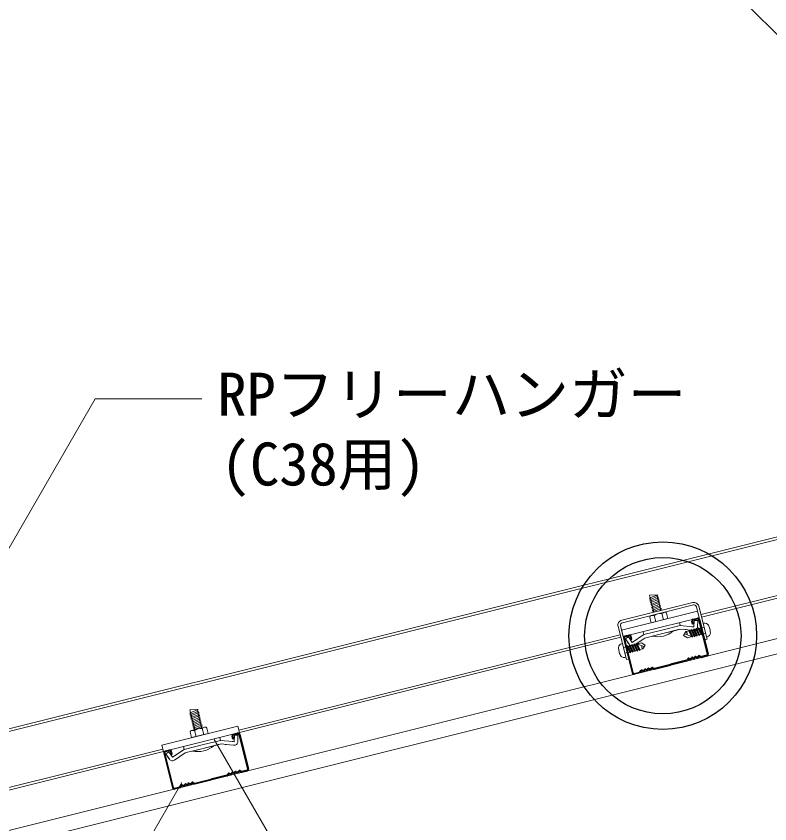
# Model space of a CAD drawing. Units: millimetres, scale not verified. Extents: x -2895 to 2955, y -2104 to 2057.
# Drawn here: x 574 to 1056, y 364 to 880 of the extents above; entities that cross this region are included whole.
import ezdxf
from ezdxf.enums import TextEntityAlignment as Align

# ---------------------------------------------------------------- set-up
doc = ezdxf.new("R2010")
doc.units = ezdxf.units.MM
doc.header["$LTSCALE"] = 15
for name, color, linetype, lineweight in [('3-2_野縁受け', 3, 'Continuous', 18), ('3-3_野縁', 2, 'Continuous', 25), ('3-6_文字', 7, 'Continuous', 18), ('3-7_ブレース', 6, 'Continuous', 35), ('3-8_パネル', 7, 'Continuous', 18), ('3-A_クリップ', 7, 'Continuous', 18), ('3-B_ビス', 7, 'Continuous', 18)]:
    doc.layers.add(name, color=color, linetype=linetype, lineweight=lineweight)
doc.styles.add('ＭＳ ゴシック', font='')
doc.styles.get('ＭＳ ゴシック').set_extended_font_data('MS Gothic')

msp = doc.modelspace()

# ---------------------------------------------------------------- linework, layer by layer
at = {"layer": '3-2_野縁受け'}
for p, q in [((520.73, 412.22), (1391.63, 629.94)), ((521.12, 410.67), (1392.02, 628.39)), ((1011.73, 497.45), (1254.01, 558.02)), ((1012.12, 495.9), (1254.4, 556.47)), ((716.17, 423.56), (960.06, 484.53)), ((716.55, 422.01), (960.45, 482.98)), ((529.56, 376.91), (667.69, 411.44)), ((529.95, 375.36), (668.08, 409.89))]:
    msp.add_line(p, q, dxfattribs=at)
at = {"layer": '3-3_野縁'}
for p, q in [((1006.38, 491.37), (1005.9, 493.31)), ((1006.87, 491.49), (1006.38, 493.43)), ((1006.87, 491.49), (1006.38, 491.37)), ((1006.63, 494.52), (1009.54, 495.25)), ((1006.75, 494.04), (1009.66, 494.77)), ((1015.83, 472.13), (1010.26, 494.4)), ((1010.75, 494.52), (1016.32, 472.25)), ((962.24, 482.4), (967.81, 460.13)), ((968.29, 460.25), (962.73, 482.52)), ((965.88, 484.34), (962.97, 483.61)), ((966, 483.85), (963.09, 483.13)), ((967.09, 481.55), (966.61, 483.49)), ((967.58, 481.67), (967.09, 483.61)), ((967.09, 481.55), (967.58, 481.67)), ((1010.51, 470.76), (1011.36, 470.24)), ((1010.51, 470.76), (1011.36, 470.24)), ((1010.76, 471.19), (1011.62, 470.67)), ((1011.62, 470.67), (1010.76, 471.19)), ((1015.48, 471.48), (1012, 470.61)), ((1015.48, 471.48), (1012, 470.61)), ((1012.12, 470.13), (1015.6, 471)), ((1012.12, 470.13), (1015.6, 471)), ((981.92, 463.1), (992.2, 465.66)), ((982.05, 462.61), (992.32, 465.18)), ((1002.47, 468.23), (992.2, 465.66)), ((1002.59, 467.75), (992.32, 465.18)), ((1003.29, 469.32), (1002.77, 468.46)), ((1003.72, 469.06), (1003.2, 468.2)), ((968.91, 459.84), (972.39, 460.71)), ((972.51, 460.23), (969.03, 459.36)), ((972.51, 460.23), (969.03, 459.36)), ((973.21, 461.8), (972.7, 460.94)), ((972.7, 460.94), (973.21, 461.8)), ((973.64, 461.54), (973.13, 460.68)), ((973.64, 461.54), (973.13, 460.68)), ((980.43, 463.24), (981.29, 462.72)), ((980.69, 463.67), (981.55, 463.15)), ((712.43, 417.88), (711.95, 419.82)), ((712.92, 418), (712.43, 419.95)), ((712.67, 421.04), (715.58, 421.76)), ((712.79, 420.55), (715.71, 421.28)), ((721.88, 398.64), (716.31, 420.92)), ((716.8, 421.04), (722.36, 398.77)), ((712.92, 418), (712.43, 417.88)), ((668.29, 408.91), (673.86, 386.64)), ((674.34, 386.76), (668.77, 409.03)), ((671.93, 410.85), (669.02, 410.12)), ((672.05, 410.36), (669.14, 409.64)), ((673.14, 408.06), (672.65, 410)), ((673.62, 408.18), (673.14, 410.12)), ((673.14, 408.06), (673.62, 408.18)), ((721.53, 398), (718.05, 397.13)), ((721.53, 398), (718.05, 397.13)), ((708.51, 394.74), (698.24, 392.17)), ((708.63, 394.26), (698.36, 391.69)), ((709.33, 395.83), (708.82, 394.97)), ((709.76, 395.57), (709.25, 394.71)), ((716.55, 397.27), (717.41, 396.75)), ((716.55, 397.27), (717.41, 396.75)), ((716.81, 397.7), (717.67, 397.18)), ((717.67, 397.18), (716.81, 397.7)), ((718.17, 396.64), (721.65, 397.51)), ((718.17, 396.64), (721.65, 397.51)), ((679.26, 388.31), (678.74, 387.45)), ((678.74, 387.45), (679.26, 388.31)), ((679.69, 388.05), (679.17, 387.19)), ((679.69, 388.05), (679.17, 387.19)), ((686.48, 389.75), (687.34, 389.23)), ((686.74, 390.18), (687.59, 389.66)), ((687.97, 389.61), (698.24, 392.17)), ((688.09, 389.12), (698.36, 391.69)), ((674.96, 386.35), (678.44, 387.22)), ((674.96, 386.35), (678.44, 387.22)), ((678.56, 386.74), (675.08, 385.87)), ((678.56, 386.74), (675.08, 385.87))]:
    msp.add_line(p, q, dxfattribs=at)
for centre, radius, start, end in [((1006.87, 493.55), 1, 104.0332, 194.0332), ((1006.87, 493.55), 0.5, 104.0332, 194.0332), ((1009.78, 494.28), 1, 14.0332, 104.0332), ((1009.78, 494.28), 0.5, 14.0332, 104.0332), ((963.21, 482.64), 1, 104.0392, 194.0392), ((963.21, 482.64), 0.5, 104.0392, 194.0392), ((966.12, 483.37), 1, 14.0392, 104.0392), ((966.12, 483.37), 0.5, 14.0392, 104.0392), ((1006.93, 470.64), 0.75, 230.9061, 337.1664), ((1008.08, 470.15), 0.5, 60.4334, 157.1664), ((1008.98, 471.73), 1.81, 240.4334, 327.6391), ((1008.98, 471.73), 1.31, 240.4334, 327.6391), ((1010.51, 470.76), 0.5, 59.0362, 147.6391), ((1011.88, 471.1), 1, 239.0363, 284.0362), ((1011.88, 471.1), 1, 239.0362, 284.0362), ((1011.88, 471.1), 0.5, 239.0363, 284.0362), ((1011.88, 471.1), 0.5, 239.0362, 284.0362), ((1015.36, 471.97), 0.5, 284.0362, 16.5602), ((1015.36, 471.97), 1, 284.0362, 16.5602), ((1002.34, 468.72), 0.5, 284.0362, 329.0362), ((1002.34, 468.72), 1, 284.0362, 329.0362), ((1003.72, 469.06), 0.5, 60.4334, 149.0363), ((1004.61, 470.64), 1.81, 240.4334, 327.6391), ((1004.61, 470.64), 1.31, 240.4334, 327.6391), ((1006.14, 469.66), 0.5, 50.9061, 157.1664), ((1006.14, 469.66), 0.5, 50.9061, 147.6391), ((1006.93, 470.64), 1.25, 230.9061, 337.1664), ((968.79, 460.33), 1, 191.5122, 284.0362), ((968.79, 460.33), 0.5, 191.5122, 284.0362), ((972.27, 461.2), 0.5, 284.0362, 329.0362), ((972.27, 461.2), 0.5, 284.0362, 329.0362), ((972.27, 461.2), 1, 284.0362, 329.0362), ((972.27, 461.2), 1, 284.0362, 329.0362), ((973.64, 461.54), 0.5, 60.4334, 149.0362), ((974.53, 463.12), 1.81, 240.4334, 327.6391), ((974.53, 463.12), 1.31, 240.4334, 327.6391), ((976.07, 462.15), 0.5, 50.9061, 147.6391), ((976.85, 463.12), 1.25, 230.9061, 337.1663), ((976.85, 463.12), 0.75, 230.9061, 337.1663), ((978.01, 462.63), 0.5, 60.4334, 157.1663), ((978.01, 462.63), 0.5, 50.9061, 157.1663), ((978.9, 464.21), 1.81, 240.4334, 327.6391), ((978.9, 464.21), 1.31, 240.4334, 327.6391), ((980.43, 463.24), 0.5, 59.0362, 147.6391), ((981.8, 463.58), 1, 239.0362, 284.0362), ((981.8, 463.58), 0.5, 239.0362, 284.0362), ((712.92, 420.07), 1, 104.0332, 194.0332), ((712.92, 420.07), 0.5, 104.0332, 194.0332), ((715.83, 420.79), 1, 14.0332, 104.0332), ((715.83, 420.79), 0.5, 14.0332, 104.0332), ((669.26, 409.15), 1, 104.0392, 194.0392), ((669.26, 409.15), 0.5, 104.0392, 194.0392), ((672.17, 409.88), 1, 14.0392, 104.0392), ((672.17, 409.88), 0.5, 14.0392, 104.0392), ((721.4, 398.48), 0.5, 284.0362, 16.5602), ((721.4, 398.48), 0.5, 284.0362, 16.5602), ((721.4, 398.48), 1, 284.0362, 16.5602), ((721.4, 398.48), 1, 284.0362, 16.5602), ((708.39, 395.23), 0.5, 284.0362, 329.0362), ((708.39, 395.23), 1, 284.0362, 329.0362), ((709.76, 395.57), 0.5, 60.4334, 149.0363), ((710.66, 397.15), 1.81, 240.4334, 327.6391), ((710.66, 397.15), 1.31, 240.4334, 327.6391), ((712.19, 396.18), 0.5, 50.9061, 157.1664), ((712.19, 396.18), 0.5, 50.9061, 147.6391), ((712.98, 397.15), 1.25, 230.9061, 337.1664), ((712.98, 397.15), 0.75, 230.9061, 337.1664), ((714.13, 396.66), 0.5, 60.4334, 157.1664), ((715.02, 398.24), 1.81, 240.4334, 327.6391), ((715.02, 398.24), 1.31, 240.4334, 327.6391), ((716.55, 397.27), 0.5, 59.0362, 147.6391), ((717.93, 397.61), 1, 239.0363, 284.0362), ((717.93, 397.61), 1, 239.0362, 284.0362), ((717.93, 397.61), 0.5, 239.0363, 284.0362), ((717.93, 397.61), 0.5, 239.0362, 284.0362), ((679.69, 388.05), 0.5, 60.4334, 149.0362), ((680.58, 389.63), 1.81, 240.4334, 327.6391), ((680.58, 389.63), 1.31, 240.4334, 327.6391), ((682.11, 388.66), 0.5, 50.9061, 147.6391), ((682.9, 389.63), 1.25, 230.9061, 337.1663), ((682.9, 389.63), 0.75, 230.9061, 337.1663), ((684.05, 389.14), 0.5, 60.4334, 157.1663), ((684.05, 389.14), 0.5, 50.9061, 157.1663), ((684.95, 390.72), 1.81, 240.4334, 327.6391), ((684.95, 390.72), 1.31, 240.4334, 327.6391), ((686.48, 389.75), 0.5, 59.0362, 147.6391), ((687.85, 390.09), 1, 239.0362, 284.0362), ((687.85, 390.09), 0.5, 239.0362, 284.0362), ((674.84, 386.84), 1, 191.5122, 284.0362), ((674.84, 386.84), 1, 191.5122, 284.0362), ((674.84, 386.84), 0.5, 191.5122, 284.0362), ((674.84, 386.84), 0.5, 191.5122, 284.0362), ((678.32, 387.71), 0.5, 284.0362, 329.0362), ((678.32, 387.71), 0.5, 284.0362, 329.0362), ((678.32, 387.71), 1, 284.0362, 329.0362), ((678.32, 387.71), 1, 284.0362, 329.0362)]:
    msp.add_arc(centre, radius, start, end, dxfattribs=at)
at = {"layer": '3-6_文字'}
for p, q in [((700.5, 417.53), (765.85, 304.34)), ((679.66, 389.99), (587.23, 229.29))]:
    msp.add_line(p, q, dxfattribs=at)
msp.add_lwpolyline([(508.69, 435.46), (624.42, 635.59), (692.6, 635.59)], dxfattribs=at)
at = {"layer": '3-6_文字', "color": 2, "lineweight": 25}
for radius in [60, 50]:
    msp.add_circle((987.3, 483.99), radius, dxfattribs=at)
at = {"layer": '3-7_ブレース'}
msp.add_line((690.57, 1238.29), (1317.46, 611.4), dxfattribs=at)
at = {"layer": '3-8_パネル'}
for p, q in [((257.29, 281.42), (2617.87, 871.57)), ((259.59, 272.2), (2620.17, 862.35))]:
    msp.add_line(p, q, dxfattribs=at)
at = {"layer": '3-A_クリップ'}
for p, q in [((984.43, 509.21), (978.81, 506.94)), ((978.81, 506.94), (979.64, 506.74)), ((984.19, 510.18), (978.83, 509.98)), ((984.67, 508.24), (979.06, 505.97)), ((984.92, 507.27), (979.3, 505)), ((985.95, 500.05), (983.42, 510.15)), ((984.43, 509.21), (983.61, 509.41)), ((984.67, 508.24), (983.85, 508.44)), ((984.92, 507.27), (984.09, 507.47)), ((985.16, 506.3), (984.33, 506.5)), ((1006.44, 505.18), (961.03, 493.83)), ((1006.83, 503.63), (961.42, 492.27)), ((979.06, 505.97), (979.88, 505.77)), ((979.3, 505), (980.12, 504.8)), ((985.16, 506.3), (979.54, 504.03)), ((979.54, 504.03), (980.37, 503.83)), ((985.4, 505.33), (979.78, 503.06)), ((979.78, 503.06), (980.61, 502.86)), ((985.64, 504.36), (980.03, 502.09)), ((980.03, 502.09), (980.85, 501.89)), ((985.89, 503.39), (980.27, 501.12)), ((986.13, 502.42), (980.51, 500.15)), ((986.37, 501.45), (980.75, 499.18)), ((985.4, 505.33), (984.58, 505.53)), ((985.64, 504.36), (984.82, 504.56)), ((985.89, 503.39), (985.06, 503.59)), ((986.13, 502.42), (985.31, 502.62)), ((986.37, 501.45), (985.55, 501.65)), ((1008.77, 502.46), (1014.05, 481.31)), ((1010.32, 502.85), (1015.61, 481.7)), ((960.99, 487.53), (1009.5, 499.65)), ((979.51, 496.62), (979.11, 496.28)), ((979.51, 496.62), (979.11, 496.28)), ((979.79, 496.87), (988.52, 499.05)), ((980.16, 496.87), (981.85, 496.86)), ((980.16, 496.87), (981.85, 496.86)), ((980.27, 501.12), (981.09, 500.92)), ((980.51, 500.15), (981.34, 499.95)), ((980.75, 499.18), (981.58, 498.98)), ((981.85, 496.86), (981.85, 496.85)), ((981.85, 496.85), (982.82, 492.98)), ((986.61, 500.48), (984.93, 499.8)), ((986.61, 500.48), (985.79, 500.68)), ((986.4, 498.12), (986.7, 498.08)), ((986.4, 498.12), (986.7, 498.08)), ((988.2, 498.88), (986.7, 498.08)), ((988.2, 498.88), (986.7, 498.08)), ((986.7, 498.08), (987.67, 494.2)), ((988.88, 498.97), (989.38, 498.86)), ((988.88, 498.97), (989.38, 498.86)), ((989.73, 498.32), (990.58, 494.93)), ((962.03, 483.36), (1010.54, 495.48)), ((979.06, 495.65), (979.91, 492.26)), ((979.91, 492.26), (990.58, 494.93)), ((997.94, 492.33), (998.39, 490.5)), ((1007.23, 489.57), (1007.3, 493.77)), ((1007.3, 493.77), (1009.6, 493.73)), ((1009.53, 489.64), (1009.6, 493.73)), ((958.7, 489.95), (963.99, 468.8)), ((960.26, 490.33), (965.54, 469.18)), ((960.99, 487.53), (962.03, 483.36)), ((974.65, 486.51), (975.11, 484.68)), ((975.11, 484.68), (986.75, 487.59)), ((994.09, 487.05), (980.51, 483.66)), ((998.38, 490.49), (986.75, 487.59)), ((998.38, 490.49), (986.75, 487.59)), ((998.38, 490.49), (986.75, 487.59)), ((987.3, 485.36), (998.18, 488.07)), ((987.3, 485.36), (996.74, 487.71)), ((987.3, 485.36), (996.17, 487.57)), ((996.51, 487.66), (998.18, 488.07)), ((996.98, 487.78), (998.84, 488.24)), ((998.38, 490.49), (1006.21, 489.68)), ((1002.27, 487.88), (998.84, 488.24)), ((1006.99, 487.39), (1001.49, 487.96)), ((1005.9, 489.71), (1007.23, 489.57)), ((965.39, 483.17), (963.48, 481.89)), ((965.39, 483.17), (963.48, 481.89)), ((965.77, 478.5), (963.48, 481.89)), ((965.43, 478.99), (963.48, 481.89)), ((967.74, 479.7), (965.39, 483.17)), ((967.74, 479.7), (965.39, 483.17)), ((975.11, 484.68), (967.74, 479.7)), ((968.98, 477.89), (975.77, 482.47)), ((976.42, 482.64), (975.77, 482.47)), ((987.3, 485.36), (976.42, 482.64)), ((1014.05, 481.31), (1015.61, 481.7)), ((963.99, 468.8), (965.54, 469.18)), ((690.48, 435.73), (684.86, 433.45)), ((688.02, 423.92), (684.88, 436.49)), ((690.72, 434.76), (685.1, 432.48)), ((692.38, 425.01), (689.47, 436.67)), ((690.48, 435.73), (689.65, 435.93)), ((690.72, 434.76), (689.9, 434.96)), ((684.86, 433.45), (685.68, 433.25)), ((685.1, 432.48), (685.93, 432.28)), ((690.96, 433.79), (685.35, 431.51)), ((685.35, 431.51), (686.17, 431.31)), ((691.2, 432.82), (685.59, 430.54)), ((685.59, 430.54), (686.41, 430.34)), ((691.45, 431.85), (685.83, 429.57)), ((685.83, 429.57), (686.65, 429.37)), ((691.69, 430.87), (686.07, 428.6)), ((691.93, 429.9), (686.32, 427.63)), ((692.18, 428.93), (686.56, 426.66)), ((690.96, 433.79), (690.14, 433.99)), ((691.2, 432.82), (690.38, 433.02)), ((691.45, 431.85), (690.62, 432.05)), ((691.69, 430.87), (690.87, 431.08)), ((691.93, 429.9), (691.11, 430.11)), ((692.18, 428.93), (691.35, 429.14)), ((667.04, 414.04), (715.52, 426.16)), ((685.83, 423.38), (694.56, 425.56)), ((686.07, 428.6), (686.9, 428.4)), ((686.32, 427.63), (687.14, 427.43)), ((686.56, 426.66), (687.38, 426.46)), ((692.42, 427.96), (686.8, 425.69)), ((686.8, 425.69), (687.62, 425.49)), ((692.9, 426.02), (687.22, 423.72)), ((692.42, 427.96), (691.59, 428.17)), ((692.66, 426.99), (691.84, 427.2)), ((692.9, 426.02), (692.08, 426.23)), ((692.45, 424.63), (692.74, 424.6)), ((692.45, 424.63), (692.74, 424.6)), ((694.24, 425.39), (692.74, 424.6)), ((694.24, 425.39), (692.74, 424.6)), ((692.74, 424.6), (693.72, 420.71)), ((694.92, 425.48), (695.43, 425.37)), ((694.92, 425.48), (695.43, 425.37)), ((695.78, 424.83), (696.63, 421.44)), ((715.52, 426.16), (716.56, 421.99)), ((668.08, 409.87), (716.56, 421.99)), ((685.11, 422.16), (685.95, 418.77)), ((685.55, 423.14), (685.15, 422.79)), ((685.55, 423.14), (685.15, 422.79)), ((685.95, 418.77), (696.63, 421.44)), ((686.2, 423.38), (687.9, 423.38)), ((686.2, 423.38), (687.9, 423.38)), ((687.9, 423.38), (687.9, 423.36)), ((687.9, 423.36), (688.87, 419.5)), ((703.98, 418.84), (704.44, 417.01)), ((713.28, 416.08), (713.35, 420.28)), ((713.35, 420.28), (715.65, 420.24)), ((715.58, 416.15), (715.65, 420.24)), ((667.04, 414.04), (668.08, 409.87)), ((681.16, 411.19), (692.79, 414.1)), ((700.14, 413.56), (686.56, 410.17)), ((704.43, 417.01), (692.79, 414.1)), ((704.43, 417.01), (692.79, 414.1)), ((704.43, 417.01), (692.79, 414.1)), ((693.35, 411.87), (704.23, 414.59)), ((693.35, 411.87), (702.79, 414.23)), ((693.35, 411.87), (702.22, 414.08)), ((702.55, 414.17), (704.23, 414.59)), ((703.03, 414.29), (704.89, 414.75)), ((704.43, 417.01), (712.26, 416.19)), ((708.32, 414.39), (704.89, 414.75)), ((713.03, 413.9), (707.53, 414.47)), ((711.95, 416.22), (713.28, 416.08)), ((671.43, 409.69), (669.53, 408.4)), ((671.43, 409.69), (669.53, 408.4)), ((671.82, 405.01), (669.53, 408.4)), ((671.48, 405.5), (669.53, 408.4)), ((673.78, 406.21), (671.43, 409.69)), ((673.78, 406.21), (671.43, 409.69)), ((681.16, 411.19), (673.78, 406.21)), ((675.03, 404.4), (681.81, 408.98)), ((680.7, 413.02), (681.16, 411.19)), ((682.47, 409.15), (681.81, 408.98)), ((693.35, 411.87), (682.47, 409.15))]:
    msp.add_line(p, q, dxfattribs=at)
for points in [[(984.19, 510.18), (978.57, 507.91), (979.4, 507.71)], [(981.58, 498.96), (979.06, 509.06), (978.83, 509.98)], [(690.23, 436.7), (684.62, 434.42), (685.44, 434.22)], [(690.23, 436.7), (689.47, 436.67), (684.88, 436.49)], [(692.66, 426.99), (687.04, 424.72), (687.87, 424.52)]]:
    msp.add_lwpolyline(points, dxfattribs=at)
for centre, radius, start, end in [((1007.21, 502.07), 3.2, 14.035, 104.0362), ((1007.21, 502.07), 1.6, 14.035, 104.0362), ((980.03, 495.9), 1, 104.0362, 194.0362), ((980.16, 495.87), 1, 89.9782, 130.6383), ((980.16, 495.87), 1, 89.9782, 130.6383), ((985.73, 491.65), 6.5, 84.0544, 126.6561), ((985.73, 491.65), 6.5, 84.0544, 126.6561), ((988.66, 497.99), 1, 77.7709, 117.8965), ((988.66, 497.99), 1, 77.7709, 117.8965), ((988.76, 498.08), 1, 14.0362, 104.0362), ((961.81, 490.72), 3.2, 104.0362, 194.0387), ((961.81, 490.72), 1.6, 104.0362, 194.0387), ((983.91, 498.94), 15.65, 257.4712, 310.6013), ((1007.23, 489.68), 2.3, 259.0362, 359.0362), ((967.68, 479.78), 2.3, 214.0362, 314.0362), ((691.78, 418.16), 6.5, 84.0544, 126.6561), ((691.78, 418.16), 6.5, 84.0544, 126.6561), ((694.71, 424.51), 1, 77.7709, 117.8965), ((694.71, 424.51), 1, 77.7709, 117.8965), ((694.81, 424.59), 1, 14.0362, 104.0362), ((686.08, 422.41), 1, 104.0362, 194.0362), ((686.2, 422.38), 1, 89.9782, 130.6383), ((686.2, 422.38), 1, 89.9782, 130.6383), ((689.95, 425.45), 15.65, 257.4712, 310.6013), ((713.28, 416.19), 2.3, 259.0362, 359.0362), ((673.72, 406.3), 2.3, 214.0362, 314.0362)]:
    msp.add_arc(centre, radius, start, end, dxfattribs=at)
at = {"layer": '3-B_ビス'}
for p, q in [((1013.57, 492.01), (1013.08, 491.89)), ((1015.26, 483.15), (1013.08, 491.89)), ((1000.62, 484.13), (1002.07, 486.56)), ((1002.07, 486.56), (1004.06, 487.05)), ((1004.04, 486.92), (1004.14, 487.59)), ((1005.68, 483.46), (1004.04, 486.92)), ((1004.78, 487.1), (1004.14, 487.59)), ((1006.32, 482.98), (1004.14, 487.59)), ((1004.78, 487.1), (1005.51, 487.29)), ((1006.42, 483.65), (1004.78, 487.1)), ((1005.51, 487.29), (1005.61, 487.96)), ((1007.15, 483.83), (1005.51, 487.29)), ((1006.25, 487.47), (1005.61, 487.96)), ((1007.79, 483.35), (1005.61, 487.96)), ((1006.25, 487.47), (1006.98, 487.65)), ((1007.89, 484.02), (1006.25, 487.47)), ((1006.98, 487.65), (1007.08, 488.32)), ((1008.62, 484.2), (1006.98, 487.65)), ((1007.72, 487.84), (1007.08, 488.32)), ((1009.26, 483.71), (1007.08, 488.32)), ((1007.72, 487.84), (1008.45, 488.02)), ((1009.36, 484.38), (1007.72, 487.84)), ((1008.45, 488.02), (1008.55, 488.69)), ((1010.09, 484.57), (1008.45, 488.02)), ((1009.19, 488.21), (1008.55, 488.69)), ((1010.73, 484.08), (1008.55, 488.69)), ((1009.19, 488.21), (1009.92, 488.39)), ((1010.83, 484.75), (1009.19, 488.21)), ((1009.92, 488.39), (1010.02, 489.06)), ((1011.56, 484.93), (1009.92, 488.39)), ((1010.66, 488.57), (1010.02, 489.06)), ((1011.53, 485.86), (1010.02, 489.06)), ((1010.86, 488.61), (1013.72, 489.32)), ((1012.32, 485.11), (1011.09, 487.71)), ((1012.22, 484.44), (1011.55, 485.85)), ((1013.71, 489.33), (1013.74, 489.34)), ((1003.04, 482.68), (1000.62, 484.13)), ((1005.68, 483.46), (1001.22, 485.13)), ((1005.81, 483.37), (1003.04, 482.68)), ((1006.32, 482.98), (1005.68, 483.46)), ((1006.32, 482.98), (1006.42, 483.65)), ((1006.42, 483.65), (1007.15, 483.83)), ((1007.79, 483.35), (1007.15, 483.83)), ((1007.79, 483.35), (1007.89, 484.02)), ((1007.89, 484.02), (1008.62, 484.2)), ((1009.26, 483.71), (1008.62, 484.2)), ((1009.26, 483.71), (1009.36, 484.38)), ((1009.36, 484.38), (1010.09, 484.57)), ((1010.73, 484.08), (1010.09, 484.57)), ((1010.73, 484.08), (1010.83, 484.75)), ((1010.83, 484.75), (1011.75, 484.98)), ((1011.81, 484.74), (1011.56, 484.93)), ((1011.77, 484.97), (1014.63, 485.68)), ((1012.22, 484.44), (1011.83, 484.73)), ((1012.22, 484.44), (1012.32, 485.11)), ((1014.62, 485.69), (1014.62, 485.7)), ((1015.75, 483.28), (1015.26, 483.15)), ((960.94, 478.85), (961.43, 478.97)), ((961.43, 478.97), (963.61, 470.24)), ((964.92, 477.16), (962.06, 476.44)), ((962.07, 476.43), (962.07, 476.43)), ((964.47, 477.69), (964.37, 477.02)), ((964.37, 477.02), (965.6, 474.42)), ((964.47, 477.69), (965.14, 476.27)), ((964.47, 477.69), (964.86, 477.4)), ((964.88, 477.38), (965.13, 477.19)), ((965.86, 477.37), (964.94, 477.14)), ((965.13, 477.19), (966.77, 473.74)), ((965.16, 476.26), (966.67, 473.07)), ((965.96, 478.04), (965.86, 477.37)), ((965.86, 477.37), (967.5, 473.92)), ((965.96, 478.04), (968.14, 473.43)), ((965.96, 478.04), (966.6, 477.56)), ((967.33, 477.74), (966.6, 477.56)), ((966.6, 477.56), (968.24, 474.1)), ((967.43, 478.41), (967.33, 477.74)), ((967.33, 477.74), (968.97, 474.29)), ((967.43, 478.41), (969.61, 473.8)), ((967.43, 478.41), (968.07, 477.93)), ((968.8, 478.11), (968.07, 477.93)), ((968.07, 477.93), (969.71, 474.47)), ((968.9, 478.78), (968.8, 478.11)), ((968.8, 478.11), (970.44, 474.65)), ((968.9, 478.78), (971.08, 474.17)), ((968.9, 478.78), (969.54, 478.29)), ((970.27, 478.48), (969.54, 478.29)), ((969.54, 478.29), (971.18, 474.84)), ((970.37, 479.14), (970.27, 478.48)), ((970.27, 478.48), (971.91, 475.02)), ((970.37, 479.14), (972.55, 474.54)), ((970.37, 479.14), (971.01, 478.66)), ((970.88, 478.76), (973.65, 479.45)), ((971.01, 478.66), (975.47, 476.99)), ((971.01, 478.66), (972.65, 475.21)), ((974.62, 475.57), (972.63, 475.07)), ((973.65, 479.45), (976.07, 477.99)), ((976.07, 477.99), (974.62, 475.57)), ((962.98, 472.79), (962.95, 472.78)), ((965.83, 473.52), (962.97, 472.8)), ((963.12, 470.12), (963.61, 470.24)), ((966.03, 473.55), (966.67, 473.07)), ((966.77, 473.74), (966.67, 473.07)), ((967.5, 473.92), (966.77, 473.74)), ((967.5, 473.92), (968.14, 473.43)), ((968.24, 474.1), (968.14, 473.43)), ((968.97, 474.29), (968.24, 474.1)), ((968.97, 474.29), (969.61, 473.8)), ((969.71, 474.47), (969.61, 473.8)), ((970.44, 474.65), (969.71, 474.47)), ((970.44, 474.65), (971.08, 474.17)), ((971.18, 474.84), (971.08, 474.17)), ((971.91, 475.02), (971.18, 474.84)), ((971.91, 475.02), (972.55, 474.54)), ((972.65, 475.21), (972.55, 474.54))]:
    msp.add_line(p, q, dxfattribs=at)
for points in [[(1011.07, 487.71), (1010.67, 488.57), (1010.85, 488.62)], [(965.62, 474.41), (966.02, 473.55), (965.84, 473.51)]]:
    msp.add_lwpolyline(points, dxfattribs=at)
for centre, radius, start, end in [((1014.19, 489.52), 2.56, 27.9323, 104.0362), ((1001.22, 485.13), 1.66, 339.4838, 59.0362), ((1015.13, 485.76), 2.56, 284.0362, 0.1402), ((1007.07, 485.74), 10.62, 14.0362, 27.9323), ((1007.07, 485.74), 10.62, 0.1402, 14.0362), ((961.56, 476.36), 2.56, 104.0375, 180.1414), ((969.62, 476.38), 10.62, 180.1414, 194.0375), ((975.47, 476.99), 1.66, 159.485, 239.0375), ((969.62, 476.38), 10.62, 194.0375, 207.9335), ((962.5, 472.61), 2.56, 207.9335, 284.0375)]:
    msp.add_arc(centre, radius, start, end, dxfattribs=at)

# ---------------------------------------------------------------- texts
at = {"layer": '3-6_文字', "style": 'ＭＳ ゴシック'}
for s, p in [('RPフリーハンガー', (702.43, 616.49)), ('(C38用)', (704.64, 571.82))]:
    msp.add_text(s, height=27.49, dxfattribs=at).set_placement(p, align=Align.BOTTOM_LEFT)

doc.saveas('drawing.dxf')
